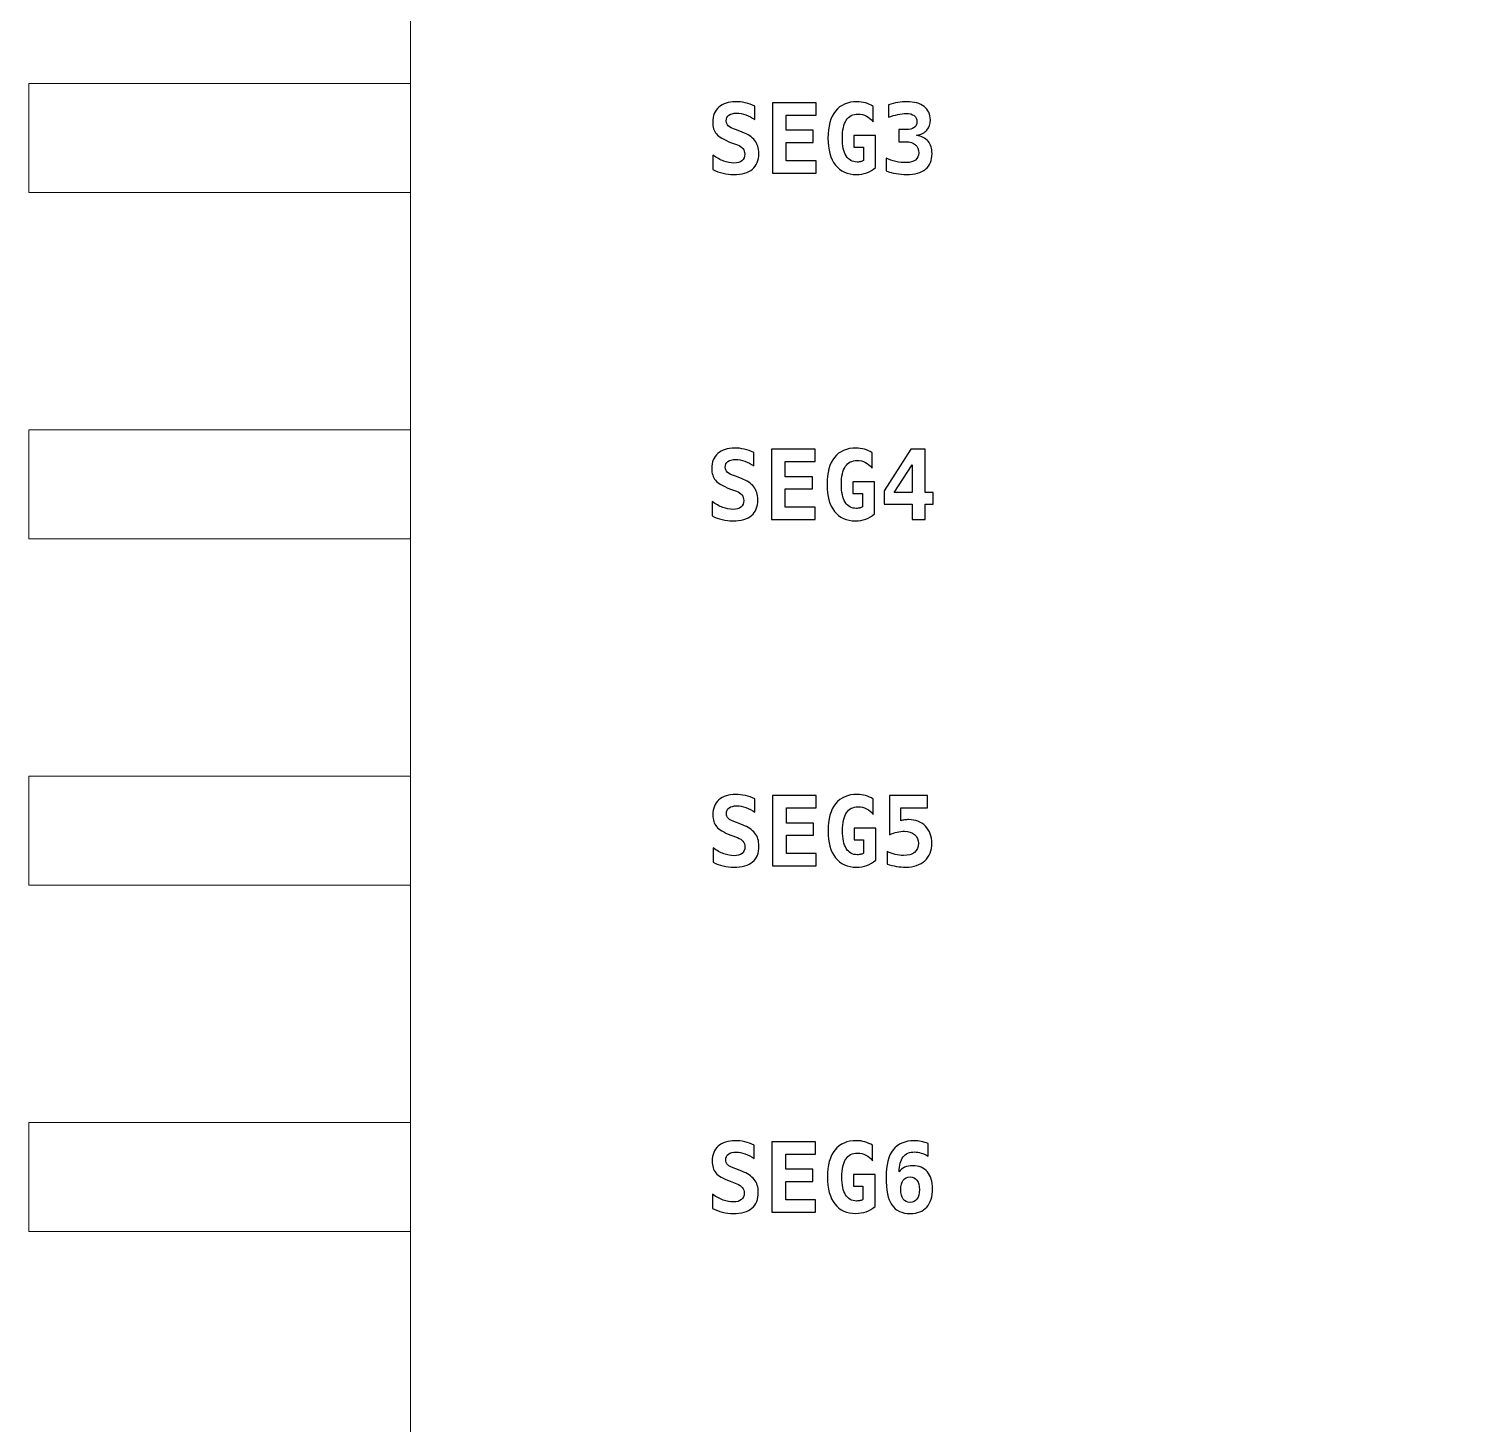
# Model space of a CAD drawing. Header units: centimetres. Extents: x -11.36 to -9.63, y -15.64 to -13.63.
# Drawn here: x -11.023 to -10.496, y -15.131 to -14.619 of the extents above; entities that cross this region are included whole.
import ezdxf

# ---------------------------------------------------------------- set-up
doc = ezdxf.new("R2010")
doc.units = ezdxf.units.CM
doc.header["$MEASUREMENT"] = 0
doc.layers.add('Layer 1', color=7, linetype='Continuous')

msp = doc.modelspace()

# ---------------------------------------------------------------- linework, layer by layer
at = {"layer": 'Layer 1', "color": 7, "lineweight": 9}
for points in [[(-10.8825, -15.485), (-10.1175, -15.485), (-10.1175, -14.215), (-10.8825, -14.215), (-10.8825, -15.485)], [(-11.0225, -14.6795), (-10.8825, -14.6795), (-10.8825, -14.6395), (-11.0225, -14.6395), (-11.0225, -14.6795)], [(-11.0225, -14.8065), (-10.8825, -14.8065), (-10.8825, -14.7665), (-11.0225, -14.7665), (-11.0225, -14.8065)], [(-11.0225, -14.9335), (-10.8825, -14.9335), (-10.8825, -14.8935), (-11.0225, -14.8935), (-11.0225, -14.9335)], [(-11.0225, -15.0605), (-10.8825, -15.0605), (-10.8825, -15.0205), (-11.0225, -15.0205), (-11.0225, -15.0605)]]:
    msp.add_lwpolyline(points, close=True, dxfattribs=at)
at = {"layer": 'Layer 1', "color": 250}
for points, knots in [([(-10.76506, -14.66106), (-10.76761, -14.66008), (-10.76935, -14.65905), (-10.77026, -14.65798), (-10.77026, -14.65798), (-10.77116, -14.6569), (-10.77162, -14.65546), (-10.77162, -14.65365), (-10.77162, -14.65365), (-10.77162, -14.65132), (-10.77087, -14.64948), (-10.76938, -14.64816), (-10.76938, -14.64816), (-10.76788, -14.64682), (-10.76584, -14.64616), (-10.76323, -14.64616), (-10.76323, -14.64616), (-10.76204, -14.64616), (-10.76086, -14.64629), (-10.75968, -14.64656), (-10.75968, -14.64656), (-10.75849, -14.64683), (-10.75732, -14.64723), (-10.75616, -14.64776), (-10.75616, -14.64776), (-10.75616, -14.64776), (-10.75616, -14.65272), (-10.75616, -14.65272), (-10.75616, -14.65272), (-10.75726, -14.65195), (-10.75836, -14.65137), (-10.75949, -14.65096), (-10.75949, -14.65096), (-10.76062, -14.65056), (-10.76173, -14.65036), (-10.76283, -14.65036), (-10.76283, -14.65036), (-10.76406, -14.65036), (-10.765, -14.65061), (-10.76566, -14.6511), (-10.76566, -14.6511), (-10.76631, -14.6516), (-10.76664, -14.6523), (-10.76664, -14.65322), (-10.76664, -14.65322), (-10.76664, -14.65393), (-10.7664, -14.65452), (-10.76592, -14.65498), (-10.76592, -14.65498), (-10.76544, -14.65545), (-10.76445, -14.65596), (-10.76293, -14.65652), (-10.76293, -14.65652), (-10.76293, -14.65652), (-10.76075, -14.65735), (-10.76075, -14.65735), (-10.76075, -14.65735), (-10.75868, -14.65811), (-10.75716, -14.65912), (-10.75618, -14.66037), (-10.75618, -14.66037), (-10.75521, -14.66162), (-10.75472, -14.6632), (-10.75472, -14.6651), (-10.75472, -14.6651), (-10.75472, -14.6677), (-10.75548, -14.66964), (-10.75702, -14.67092), (-10.75702, -14.67092), (-10.75855, -14.6722), (-10.76087, -14.67284), (-10.76397, -14.67284), (-10.76397, -14.67284), (-10.76524, -14.67284), (-10.76652, -14.67269), (-10.7678, -14.67238), (-10.7678, -14.67238), (-10.76908, -14.67208), (-10.77032, -14.67163), (-10.77151, -14.67103), (-10.77151, -14.67103), (-10.77151, -14.67103), (-10.77151, -14.66577), (-10.77151, -14.66577), (-10.77151, -14.66577), (-10.77016, -14.66674), (-10.76884, -14.66746), (-10.76758, -14.66793), (-10.76758, -14.66793), (-10.76631, -14.6684), (-10.76506, -14.66864), (-10.76381, -14.66864), (-10.76381, -14.66864), (-10.76256, -14.66864), (-10.76159, -14.66835), (-10.7609, -14.66778), (-10.7609, -14.66778), (-10.76022, -14.66721), (-10.75987, -14.66642), (-10.75987, -14.6654), (-10.75987, -14.6654), (-10.75987, -14.66463), (-10.7601, -14.66395), (-10.76056, -14.66337), (-10.76056, -14.66337), (-10.76102, -14.66279), (-10.76168, -14.66233), (-10.76256, -14.662), (-10.76256, -14.662), (-10.76256, -14.662), (-10.76506, -14.66106), (-10.76506, -14.66106)], [0, 0, 0, 0, 0.035714, 0.035714, 0.035714, 0.035714, 0.071429, 0.071429, 0.071429, 0.071429, 0.107143, 0.107143, 0.107143, 0.107143, 0.142857, 0.142857, 0.142857, 0.142857, 0.178571, 0.178571, 0.178571, 0.178571, 0.214286, 0.214286, 0.214286, 0.214286, 0.25, 0.25, 0.25, 0.25, 0.285714, 0.285714, 0.285714, 0.285714, 0.321429, 0.321429, 0.321429, 0.321429, 0.357143, 0.357143, 0.357143, 0.357143, 0.392857, 0.392857, 0.392857, 0.392857, 0.428571, 0.428571, 0.428571, 0.428571, 0.464286, 0.464286, 0.464286, 0.464286, 0.5, 0.5, 0.5, 0.5, 0.535714, 0.535714, 0.535714, 0.535714, 0.571429, 0.571429, 0.571429, 0.571429, 0.607143, 0.607143, 0.607143, 0.607143, 0.642857, 0.642857, 0.642857, 0.642857, 0.678571, 0.678571, 0.678571, 0.678571, 0.714286, 0.714286, 0.714286, 0.714286, 0.75, 0.75, 0.75, 0.75, 0.785714, 0.785714, 0.785714, 0.785714, 0.821429, 0.821429, 0.821429, 0.821429, 0.857143, 0.857143, 0.857143, 0.857143, 0.892857, 0.892857, 0.892857, 0.892857, 0.928571, 0.928571, 0.928571, 0.928571, 0.964286, 0.964286, 0.964286, 0.964286, 1, 1, 1, 1]), ([(-10.73368, -14.67234), (-10.73368, -14.67234), (-10.74971, -14.67234), (-10.74971, -14.67234), (-10.74971, -14.67234), (-10.74971, -14.67234), (-10.74971, -14.64662), (-10.74971, -14.64662), (-10.74971, -14.64662), (-10.74971, -14.64662), (-10.73368, -14.64662), (-10.73368, -14.64662), (-10.73368, -14.64662), (-10.73368, -14.64662), (-10.73368, -14.6511), (-10.73368, -14.6511), (-10.73368, -14.6511), (-10.73368, -14.6511), (-10.74463, -14.6511), (-10.74463, -14.6511), (-10.74463, -14.6511), (-10.74463, -14.6511), (-10.74463, -14.65665), (-10.74463, -14.65665), (-10.74463, -14.65665), (-10.74463, -14.65665), (-10.73472, -14.65665), (-10.73472, -14.65665), (-10.73472, -14.65665), (-10.73472, -14.65665), (-10.73472, -14.66113), (-10.73472, -14.66113), (-10.73472, -14.66113), (-10.73472, -14.66113), (-10.74463, -14.66113), (-10.74463, -14.66113), (-10.74463, -14.66113), (-10.74463, -14.66113), (-10.74463, -14.66786), (-10.74463, -14.66786), (-10.74463, -14.66786), (-10.74463, -14.66786), (-10.73368, -14.66786), (-10.73368, -14.66786), (-10.73368, -14.66786), (-10.73368, -14.66786), (-10.73368, -14.67234), (-10.73368, -14.67234)], [0, 0, 0, 0, 0.083333, 0.083333, 0.083333, 0.083333, 0.166667, 0.166667, 0.166667, 0.166667, 0.25, 0.25, 0.25, 0.25, 0.333333, 0.333333, 0.333333, 0.333333, 0.416667, 0.416667, 0.416667, 0.416667, 0.5, 0.5, 0.5, 0.5, 0.583333, 0.583333, 0.583333, 0.583333, 0.666667, 0.666667, 0.666667, 0.666667, 0.75, 0.75, 0.75, 0.75, 0.833333, 0.833333, 0.833333, 0.833333, 0.916667, 0.916667, 0.916667, 0.916667, 1, 1, 1, 1]), ([(-10.71634, -14.66769), (-10.71634, -14.66769), (-10.71634, -14.66278), (-10.71634, -14.66278), (-10.71634, -14.66278), (-10.71634, -14.66278), (-10.71982, -14.66278), (-10.71982, -14.66278), (-10.71982, -14.66278), (-10.71982, -14.66278), (-10.71982, -14.65851), (-10.71982, -14.65851), (-10.71982, -14.65851), (-10.71982, -14.65851), (-10.71189, -14.65851), (-10.71189, -14.65851), (-10.71189, -14.65851), (-10.71189, -14.65851), (-10.71189, -14.67029), (-10.71189, -14.67029), (-10.71189, -14.67029), (-10.71287, -14.67113), (-10.71394, -14.67176), (-10.71512, -14.67219), (-10.71512, -14.67219), (-10.7163, -14.67262), (-10.71756, -14.67284), (-10.7189, -14.67284), (-10.7189, -14.67284), (-10.72223, -14.67284), (-10.7248, -14.67168), (-10.72662, -14.66937), (-10.72662, -14.66937), (-10.72844, -14.66705), (-10.72934, -14.66377), (-10.72934, -14.6595), (-10.72934, -14.6595), (-10.72934, -14.65518), (-10.72843, -14.65187), (-10.7266, -14.64958), (-10.7266, -14.64958), (-10.72476, -14.6473), (-10.72212, -14.64616), (-10.71866, -14.64616), (-10.71866, -14.64616), (-10.71762, -14.64616), (-10.71661, -14.6463), (-10.71561, -14.6466), (-10.71561, -14.6466), (-10.71461, -14.64689), (-10.71367, -14.64731), (-10.7128, -14.64786), (-10.7128, -14.64786), (-10.7128, -14.64786), (-10.7128, -14.65349), (-10.7128, -14.65349), (-10.7128, -14.65349), (-10.71351, -14.65258), (-10.71433, -14.65188), (-10.71526, -14.65142), (-10.71526, -14.65142), (-10.71618, -14.65095), (-10.7172, -14.65072), (-10.7183, -14.65072), (-10.7183, -14.65072), (-10.72023, -14.65072), (-10.72168, -14.65145), (-10.72263, -14.6529), (-10.72263, -14.6529), (-10.72358, -14.65435), (-10.72406, -14.65655), (-10.72406, -14.6595), (-10.72406, -14.6595), (-10.72406, -14.66237), (-10.7236, -14.66454), (-10.72268, -14.66604), (-10.72268, -14.66604), (-10.72176, -14.66753), (-10.72042, -14.66828), (-10.71867, -14.66828), (-10.71867, -14.66828), (-10.71814, -14.66828), (-10.71768, -14.66823), (-10.71728, -14.66813), (-10.71728, -14.66813), (-10.7169, -14.66804), (-10.71658, -14.66789), (-10.71634, -14.66769)], [0, 0, 0, 0, 0.045455, 0.045455, 0.045455, 0.045455, 0.090909, 0.090909, 0.090909, 0.090909, 0.136364, 0.136364, 0.136364, 0.136364, 0.181818, 0.181818, 0.181818, 0.181818, 0.227273, 0.227273, 0.227273, 0.227273, 0.272727, 0.272727, 0.272727, 0.272727, 0.318182, 0.318182, 0.318182, 0.318182, 0.363636, 0.363636, 0.363636, 0.363636, 0.409091, 0.409091, 0.409091, 0.409091, 0.454545, 0.454545, 0.454545, 0.454545, 0.5, 0.5, 0.5, 0.5, 0.545455, 0.545455, 0.545455, 0.545455, 0.590909, 0.590909, 0.590909, 0.590909, 0.636364, 0.636364, 0.636364, 0.636364, 0.681818, 0.681818, 0.681818, 0.681818, 0.727273, 0.727273, 0.727273, 0.727273, 0.772727, 0.772727, 0.772727, 0.772727, 0.818182, 0.818182, 0.818182, 0.818182, 0.863636, 0.863636, 0.863636, 0.863636, 0.909091, 0.909091, 0.909091, 0.909091, 0.954545, 0.954545, 0.954545, 0.954545, 1, 1, 1, 1]), ([(-10.70066, -14.66083), (-10.70066, -14.66083), (-10.70339, -14.66083), (-10.70339, -14.66083), (-10.70339, -14.66083), (-10.70339, -14.66083), (-10.70339, -14.65635), (-10.70339, -14.65635), (-10.70339, -14.65635), (-10.70339, -14.65635), (-10.70066, -14.65635), (-10.70066, -14.65635), (-10.70066, -14.65635), (-10.69941, -14.65635), (-10.69842, -14.65611), (-10.69773, -14.65561), (-10.69773, -14.65561), (-10.69704, -14.65511), (-10.69669, -14.6544), (-10.69669, -14.65349), (-10.69669, -14.65349), (-10.69669, -14.65254), (-10.69704, -14.6518), (-10.69773, -14.65126), (-10.69773, -14.65126), (-10.69842, -14.65073), (-10.69941, -14.65046), (-10.70066, -14.65046), (-10.70066, -14.65046), (-10.70163, -14.65046), (-10.70266, -14.65058), (-10.70376, -14.65083), (-10.70376, -14.65083), (-10.70487, -14.65107), (-10.70601, -14.65142), (-10.70719, -14.65188), (-10.70719, -14.65188), (-10.70719, -14.65188), (-10.70719, -14.64726), (-10.70719, -14.64726), (-10.70719, -14.64726), (-10.70601, -14.6469), (-10.70485, -14.64663), (-10.7037, -14.64644), (-10.7037, -14.64644), (-10.70255, -14.64625), (-10.70145, -14.64616), (-10.70039, -14.64616), (-10.70039, -14.64616), (-10.69768, -14.64616), (-10.69557, -14.64675), (-10.69406, -14.64793), (-10.69406, -14.64793), (-10.69254, -14.64911), (-10.69178, -14.65074), (-10.69178, -14.65282), (-10.69178, -14.65282), (-10.69178, -14.65435), (-10.69222, -14.6556), (-10.69309, -14.65657), (-10.69309, -14.65657), (-10.69396, -14.65754), (-10.69521, -14.65818), (-10.69683, -14.65847), (-10.69683, -14.65847), (-10.69499, -14.65879), (-10.69359, -14.65953), (-10.69262, -14.66067), (-10.69262, -14.66067), (-10.69166, -14.66181), (-10.69117, -14.66331), (-10.69117, -14.66517), (-10.69117, -14.66517), (-10.69117, -14.66767), (-10.69197, -14.66956), (-10.69357, -14.67088), (-10.69357, -14.67088), (-10.69517, -14.67219), (-10.69748, -14.67284), (-10.70053, -14.67284), (-10.70053, -14.67284), (-10.70182, -14.67284), (-10.7031, -14.67273), (-10.70436, -14.67251), (-10.70436, -14.67251), (-10.70562, -14.67229), (-10.70682, -14.67198), (-10.70797, -14.67156), (-10.70797, -14.67156), (-10.70797, -14.67156), (-10.70797, -14.66684), (-10.70797, -14.66684), (-10.70797, -14.66684), (-10.70689, -14.66738), (-10.70572, -14.66779), (-10.70447, -14.66808), (-10.70447, -14.66808), (-10.70322, -14.66836), (-10.70191, -14.6685), (-10.70053, -14.6685), (-10.70053, -14.6685), (-10.69915, -14.6685), (-10.69806, -14.66818), (-10.69725, -14.66754), (-10.69725, -14.66754), (-10.69645, -14.66691), (-10.69605, -14.66605), (-10.69605, -14.66497), (-10.69605, -14.66497), (-10.69605, -14.66365), (-10.69645, -14.66263), (-10.69725, -14.66191), (-10.69725, -14.66191), (-10.69806, -14.66119), (-10.69919, -14.66083), (-10.70066, -14.66083)], [0, 0, 0, 0, 0.034483, 0.034483, 0.034483, 0.034483, 0.068966, 0.068966, 0.068966, 0.068966, 0.103448, 0.103448, 0.103448, 0.103448, 0.137931, 0.137931, 0.137931, 0.137931, 0.172414, 0.172414, 0.172414, 0.172414, 0.206897, 0.206897, 0.206897, 0.206897, 0.241379, 0.241379, 0.241379, 0.241379, 0.275862, 0.275862, 0.275862, 0.275862, 0.310345, 0.310345, 0.310345, 0.310345, 0.344828, 0.344828, 0.344828, 0.344828, 0.37931, 0.37931, 0.37931, 0.37931, 0.413793, 0.413793, 0.413793, 0.413793, 0.448276, 0.448276, 0.448276, 0.448276, 0.482759, 0.482759, 0.482759, 0.482759, 0.517241, 0.517241, 0.517241, 0.517241, 0.551724, 0.551724, 0.551724, 0.551724, 0.586207, 0.586207, 0.586207, 0.586207, 0.62069, 0.62069, 0.62069, 0.62069, 0.655172, 0.655172, 0.655172, 0.655172, 0.689655, 0.689655, 0.689655, 0.689655, 0.724138, 0.724138, 0.724138, 0.724138, 0.758621, 0.758621, 0.758621, 0.758621, 0.793103, 0.793103, 0.793103, 0.793103, 0.827586, 0.827586, 0.827586, 0.827586, 0.862069, 0.862069, 0.862069, 0.862069, 0.896552, 0.896552, 0.896552, 0.896552, 0.931034, 0.931034, 0.931034, 0.931034, 0.965517, 0.965517, 0.965517, 0.965517, 1, 1, 1, 1]), ([(-10.76541, -14.78806), (-10.76796, -14.78708), (-10.7697, -14.78605), (-10.77061, -14.78498), (-10.77061, -14.78498), (-10.77151, -14.7839), (-10.77197, -14.78246), (-10.77197, -14.78065), (-10.77197, -14.78065), (-10.77197, -14.77832), (-10.77122, -14.77648), (-10.76973, -14.77516), (-10.76973, -14.77516), (-10.76823, -14.77382), (-10.76619, -14.77316), (-10.76358, -14.77316), (-10.76358, -14.77316), (-10.76239, -14.77316), (-10.76121, -14.77329), (-10.76003, -14.77356), (-10.76003, -14.77356), (-10.75884, -14.77383), (-10.75767, -14.77423), (-10.75651, -14.77476), (-10.75651, -14.77476), (-10.75651, -14.77476), (-10.75651, -14.77972), (-10.75651, -14.77972), (-10.75651, -14.77972), (-10.75761, -14.77895), (-10.75871, -14.77837), (-10.75984, -14.77796), (-10.75984, -14.77796), (-10.76097, -14.77756), (-10.76208, -14.77736), (-10.76318, -14.77736), (-10.76318, -14.77736), (-10.76441, -14.77736), (-10.76535, -14.77761), (-10.76601, -14.7781), (-10.76601, -14.7781), (-10.76666, -14.7786), (-10.76699, -14.7793), (-10.76699, -14.78022), (-10.76699, -14.78022), (-10.76699, -14.78093), (-10.76675, -14.78152), (-10.76627, -14.78198), (-10.76627, -14.78198), (-10.76579, -14.78245), (-10.7648, -14.78296), (-10.76328, -14.78352), (-10.76328, -14.78352), (-10.76328, -14.78352), (-10.7611, -14.78435), (-10.7611, -14.78435), (-10.7611, -14.78435), (-10.75903, -14.78511), (-10.75751, -14.78612), (-10.75653, -14.78737), (-10.75653, -14.78737), (-10.75556, -14.78862), (-10.75507, -14.7902), (-10.75507, -14.7921), (-10.75507, -14.7921), (-10.75507, -14.7947), (-10.75583, -14.79664), (-10.75737, -14.79792), (-10.75737, -14.79792), (-10.7589, -14.7992), (-10.76122, -14.79984), (-10.76432, -14.79984), (-10.76432, -14.79984), (-10.76559, -14.79984), (-10.76687, -14.79969), (-10.76815, -14.79938), (-10.76815, -14.79938), (-10.76943, -14.79908), (-10.77067, -14.79863), (-10.77186, -14.79803), (-10.77186, -14.79803), (-10.77186, -14.79803), (-10.77186, -14.79277), (-10.77186, -14.79277), (-10.77186, -14.79277), (-10.77051, -14.79374), (-10.76919, -14.79446), (-10.76793, -14.79493), (-10.76793, -14.79493), (-10.76666, -14.7954), (-10.76541, -14.79564), (-10.76416, -14.79564), (-10.76416, -14.79564), (-10.76291, -14.79564), (-10.76194, -14.79535), (-10.76125, -14.79478), (-10.76125, -14.79478), (-10.76057, -14.79421), (-10.76022, -14.79342), (-10.76022, -14.7924), (-10.76022, -14.7924), (-10.76022, -14.79163), (-10.76045, -14.79095), (-10.76091, -14.79037), (-10.76091, -14.79037), (-10.76137, -14.78979), (-10.76203, -14.78933), (-10.76291, -14.789), (-10.76291, -14.789), (-10.76291, -14.789), (-10.76541, -14.78806), (-10.76541, -14.78806)], [0, 0, 0, 0, 0.035714, 0.035714, 0.035714, 0.035714, 0.071429, 0.071429, 0.071429, 0.071429, 0.107143, 0.107143, 0.107143, 0.107143, 0.142857, 0.142857, 0.142857, 0.142857, 0.178571, 0.178571, 0.178571, 0.178571, 0.214286, 0.214286, 0.214286, 0.214286, 0.25, 0.25, 0.25, 0.25, 0.285714, 0.285714, 0.285714, 0.285714, 0.321429, 0.321429, 0.321429, 0.321429, 0.357143, 0.357143, 0.357143, 0.357143, 0.392857, 0.392857, 0.392857, 0.392857, 0.428571, 0.428571, 0.428571, 0.428571, 0.464286, 0.464286, 0.464286, 0.464286, 0.5, 0.5, 0.5, 0.5, 0.535714, 0.535714, 0.535714, 0.535714, 0.571429, 0.571429, 0.571429, 0.571429, 0.607143, 0.607143, 0.607143, 0.607143, 0.642857, 0.642857, 0.642857, 0.642857, 0.678571, 0.678571, 0.678571, 0.678571, 0.714286, 0.714286, 0.714286, 0.714286, 0.75, 0.75, 0.75, 0.75, 0.785714, 0.785714, 0.785714, 0.785714, 0.821429, 0.821429, 0.821429, 0.821429, 0.857143, 0.857143, 0.857143, 0.857143, 0.892857, 0.892857, 0.892857, 0.892857, 0.928571, 0.928571, 0.928571, 0.928571, 0.964286, 0.964286, 0.964286, 0.964286, 1, 1, 1, 1]), ([(-10.73403, -14.79934), (-10.73403, -14.79934), (-10.75006, -14.79934), (-10.75006, -14.79934), (-10.75006, -14.79934), (-10.75006, -14.79934), (-10.75006, -14.77362), (-10.75006, -14.77362), (-10.75006, -14.77362), (-10.75006, -14.77362), (-10.73403, -14.77362), (-10.73403, -14.77362), (-10.73403, -14.77362), (-10.73403, -14.77362), (-10.73403, -14.7781), (-10.73403, -14.7781), (-10.73403, -14.7781), (-10.73403, -14.7781), (-10.74498, -14.7781), (-10.74498, -14.7781), (-10.74498, -14.7781), (-10.74498, -14.7781), (-10.74498, -14.78365), (-10.74498, -14.78365), (-10.74498, -14.78365), (-10.74498, -14.78365), (-10.73507, -14.78365), (-10.73507, -14.78365), (-10.73507, -14.78365), (-10.73507, -14.78365), (-10.73507, -14.78813), (-10.73507, -14.78813), (-10.73507, -14.78813), (-10.73507, -14.78813), (-10.74498, -14.78813), (-10.74498, -14.78813), (-10.74498, -14.78813), (-10.74498, -14.78813), (-10.74498, -14.79486), (-10.74498, -14.79486), (-10.74498, -14.79486), (-10.74498, -14.79486), (-10.73403, -14.79486), (-10.73403, -14.79486), (-10.73403, -14.79486), (-10.73403, -14.79486), (-10.73403, -14.79934), (-10.73403, -14.79934)], [0, 0, 0, 0, 0.083333, 0.083333, 0.083333, 0.083333, 0.166667, 0.166667, 0.166667, 0.166667, 0.25, 0.25, 0.25, 0.25, 0.333333, 0.333333, 0.333333, 0.333333, 0.416667, 0.416667, 0.416667, 0.416667, 0.5, 0.5, 0.5, 0.5, 0.583333, 0.583333, 0.583333, 0.583333, 0.666667, 0.666667, 0.666667, 0.666667, 0.75, 0.75, 0.75, 0.75, 0.833333, 0.833333, 0.833333, 0.833333, 0.916667, 0.916667, 0.916667, 0.916667, 1, 1, 1, 1]), ([(-10.71669, -14.79469), (-10.71669, -14.79469), (-10.71669, -14.78978), (-10.71669, -14.78978), (-10.71669, -14.78978), (-10.71669, -14.78978), (-10.72017, -14.78978), (-10.72017, -14.78978), (-10.72017, -14.78978), (-10.72017, -14.78978), (-10.72017, -14.78551), (-10.72017, -14.78551), (-10.72017, -14.78551), (-10.72017, -14.78551), (-10.71224, -14.78551), (-10.71224, -14.78551), (-10.71224, -14.78551), (-10.71224, -14.78551), (-10.71224, -14.79729), (-10.71224, -14.79729), (-10.71224, -14.79729), (-10.71322, -14.79813), (-10.71429, -14.79876), (-10.71547, -14.79919), (-10.71547, -14.79919), (-10.71665, -14.79962), (-10.71791, -14.79984), (-10.71925, -14.79984), (-10.71925, -14.79984), (-10.72258, -14.79984), (-10.72515, -14.79868), (-10.72697, -14.79637), (-10.72697, -14.79637), (-10.72879, -14.79405), (-10.72969, -14.79077), (-10.72969, -14.7865), (-10.72969, -14.7865), (-10.72969, -14.78218), (-10.72878, -14.77887), (-10.72695, -14.77658), (-10.72695, -14.77658), (-10.72511, -14.7743), (-10.72247, -14.77316), (-10.71901, -14.77316), (-10.71901, -14.77316), (-10.71797, -14.77316), (-10.71696, -14.7733), (-10.71596, -14.7736), (-10.71596, -14.7736), (-10.71496, -14.77389), (-10.71402, -14.77431), (-10.71315, -14.77486), (-10.71315, -14.77486), (-10.71315, -14.77486), (-10.71315, -14.78049), (-10.71315, -14.78049), (-10.71315, -14.78049), (-10.71386, -14.77958), (-10.71468, -14.77888), (-10.71561, -14.77842), (-10.71561, -14.77842), (-10.71653, -14.77795), (-10.71755, -14.77772), (-10.71865, -14.77772), (-10.71865, -14.77772), (-10.72058, -14.77772), (-10.72203, -14.77845), (-10.72298, -14.7799), (-10.72298, -14.7799), (-10.72393, -14.78135), (-10.72441, -14.78355), (-10.72441, -14.7865), (-10.72441, -14.7865), (-10.72441, -14.78937), (-10.72395, -14.79154), (-10.72303, -14.79304), (-10.72303, -14.79304), (-10.72211, -14.79453), (-10.72077, -14.79528), (-10.71902, -14.79528), (-10.71902, -14.79528), (-10.71849, -14.79528), (-10.71803, -14.79523), (-10.71763, -14.79513), (-10.71763, -14.79513), (-10.71725, -14.79504), (-10.71693, -14.79489), (-10.71669, -14.79469)], [0, 0, 0, 0, 0.045455, 0.045455, 0.045455, 0.045455, 0.090909, 0.090909, 0.090909, 0.090909, 0.136364, 0.136364, 0.136364, 0.136364, 0.181818, 0.181818, 0.181818, 0.181818, 0.227273, 0.227273, 0.227273, 0.227273, 0.272727, 0.272727, 0.272727, 0.272727, 0.318182, 0.318182, 0.318182, 0.318182, 0.363636, 0.363636, 0.363636, 0.363636, 0.409091, 0.409091, 0.409091, 0.409091, 0.454545, 0.454545, 0.454545, 0.454545, 0.5, 0.5, 0.5, 0.5, 0.545455, 0.545455, 0.545455, 0.545455, 0.590909, 0.590909, 0.590909, 0.590909, 0.636364, 0.636364, 0.636364, 0.636364, 0.681818, 0.681818, 0.681818, 0.681818, 0.727273, 0.727273, 0.727273, 0.727273, 0.772727, 0.772727, 0.772727, 0.772727, 0.818182, 0.818182, 0.818182, 0.818182, 0.863636, 0.863636, 0.863636, 0.863636, 0.909091, 0.909091, 0.909091, 0.909091, 0.954545, 0.954545, 0.954545, 0.954545, 1, 1, 1, 1]), ([(-10.69896, -14.77362), (-10.69896, -14.77362), (-10.69364, -14.77362), (-10.69364, -14.77362), (-10.69364, -14.77362), (-10.69364, -14.77362), (-10.69364, -14.78943), (-10.69364, -14.78943), (-10.69364, -14.78943), (-10.69364, -14.78943), (-10.69081, -14.78943), (-10.69081, -14.78943), (-10.69081, -14.78943), (-10.69081, -14.78943), (-10.69081, -14.79379), (-10.69081, -14.79379), (-10.69081, -14.79379), (-10.69081, -14.79379), (-10.69364, -14.79379), (-10.69364, -14.79379), (-10.69364, -14.79379), (-10.69364, -14.79379), (-10.69364, -14.79934), (-10.69364, -14.79934), (-10.69364, -14.79934), (-10.69364, -14.79934), (-10.69851, -14.79934), (-10.69851, -14.79934), (-10.69851, -14.79934), (-10.69851, -14.79934), (-10.69851, -14.79379), (-10.69851, -14.79379), (-10.69851, -14.79379), (-10.69851, -14.79379), (-10.70871, -14.79379), (-10.70871, -14.79379), (-10.70871, -14.79379), (-10.70871, -14.79379), (-10.70871, -14.78886), (-10.70871, -14.78886), (-10.70871, -14.78886), (-10.70871, -14.78886), (-10.69896, -14.77362), (-10.69896, -14.77362)], [0, 0, 0, 0, 0.090909, 0.090909, 0.090909, 0.090909, 0.181818, 0.181818, 0.181818, 0.181818, 0.272727, 0.272727, 0.272727, 0.272727, 0.363636, 0.363636, 0.363636, 0.363636, 0.454545, 0.454545, 0.454545, 0.454545, 0.545455, 0.545455, 0.545455, 0.545455, 0.636364, 0.636364, 0.636364, 0.636364, 0.727273, 0.727273, 0.727273, 0.727273, 0.818182, 0.818182, 0.818182, 0.818182, 0.909091, 0.909091, 0.909091, 0.909091, 1, 1, 1, 1]), ([(-10.69851, -14.77927), (-10.69851, -14.77927), (-10.70501, -14.78943), (-10.70501, -14.78943), (-10.70501, -14.78943), (-10.70501, -14.78943), (-10.69851, -14.78943), (-10.69851, -14.78943), (-10.69851, -14.78943), (-10.69851, -14.78943), (-10.69851, -14.77927), (-10.69851, -14.77927)], [0, 0, 0, 0, 0.333333, 0.333333, 0.333333, 0.333333, 0.666667, 0.666667, 0.666667, 0.666667, 1, 1, 1, 1]), ([(-10.76501, -14.91506), (-10.76756, -14.91408), (-10.7693, -14.91305), (-10.77021, -14.91198), (-10.77021, -14.91198), (-10.77111, -14.9109), (-10.77157, -14.90946), (-10.77157, -14.90765), (-10.77157, -14.90765), (-10.77157, -14.90532), (-10.77082, -14.90348), (-10.76933, -14.90216), (-10.76933, -14.90216), (-10.76783, -14.90082), (-10.76579, -14.90016), (-10.76318, -14.90016), (-10.76318, -14.90016), (-10.76199, -14.90016), (-10.76081, -14.90029), (-10.75963, -14.90056), (-10.75963, -14.90056), (-10.75844, -14.90083), (-10.75727, -14.90123), (-10.75611, -14.90176), (-10.75611, -14.90176), (-10.75611, -14.90176), (-10.75611, -14.90672), (-10.75611, -14.90672), (-10.75611, -14.90672), (-10.75721, -14.90595), (-10.75831, -14.90537), (-10.75944, -14.90496), (-10.75944, -14.90496), (-10.76057, -14.90456), (-10.76168, -14.90436), (-10.76278, -14.90436), (-10.76278, -14.90436), (-10.76401, -14.90436), (-10.76495, -14.90461), (-10.76561, -14.9051), (-10.76561, -14.9051), (-10.76626, -14.9056), (-10.76659, -14.9063), (-10.76659, -14.90722), (-10.76659, -14.90722), (-10.76659, -14.90793), (-10.76635, -14.90852), (-10.76587, -14.90898), (-10.76587, -14.90898), (-10.76539, -14.90945), (-10.7644, -14.90996), (-10.76288, -14.91052), (-10.76288, -14.91052), (-10.76288, -14.91052), (-10.7607, -14.91135), (-10.7607, -14.91135), (-10.7607, -14.91135), (-10.75863, -14.91211), (-10.75711, -14.91312), (-10.75613, -14.91437), (-10.75613, -14.91437), (-10.75516, -14.91562), (-10.75467, -14.9172), (-10.75467, -14.9191), (-10.75467, -14.9191), (-10.75467, -14.9217), (-10.75543, -14.92364), (-10.75697, -14.92492), (-10.75697, -14.92492), (-10.7585, -14.9262), (-10.76082, -14.92684), (-10.76392, -14.92684), (-10.76392, -14.92684), (-10.76519, -14.92684), (-10.76647, -14.92669), (-10.76775, -14.92638), (-10.76775, -14.92638), (-10.76903, -14.92608), (-10.77027, -14.92563), (-10.77146, -14.92503), (-10.77146, -14.92503), (-10.77146, -14.92503), (-10.77146, -14.91977), (-10.77146, -14.91977), (-10.77146, -14.91977), (-10.77011, -14.92074), (-10.76879, -14.92146), (-10.76753, -14.92193), (-10.76753, -14.92193), (-10.76626, -14.9224), (-10.76501, -14.92264), (-10.76376, -14.92264), (-10.76376, -14.92264), (-10.76251, -14.92264), (-10.76154, -14.92235), (-10.76085, -14.92178), (-10.76085, -14.92178), (-10.76017, -14.92121), (-10.75982, -14.92042), (-10.75982, -14.9194), (-10.75982, -14.9194), (-10.75982, -14.91863), (-10.76005, -14.91795), (-10.76051, -14.91737), (-10.76051, -14.91737), (-10.76097, -14.91679), (-10.76163, -14.91633), (-10.76251, -14.916), (-10.76251, -14.916), (-10.76251, -14.916), (-10.76501, -14.91506), (-10.76501, -14.91506)], [0, 0, 0, 0, 0.035714, 0.035714, 0.035714, 0.035714, 0.071429, 0.071429, 0.071429, 0.071429, 0.107143, 0.107143, 0.107143, 0.107143, 0.142857, 0.142857, 0.142857, 0.142857, 0.178571, 0.178571, 0.178571, 0.178571, 0.214286, 0.214286, 0.214286, 0.214286, 0.25, 0.25, 0.25, 0.25, 0.285714, 0.285714, 0.285714, 0.285714, 0.321429, 0.321429, 0.321429, 0.321429, 0.357143, 0.357143, 0.357143, 0.357143, 0.392857, 0.392857, 0.392857, 0.392857, 0.428571, 0.428571, 0.428571, 0.428571, 0.464286, 0.464286, 0.464286, 0.464286, 0.5, 0.5, 0.5, 0.5, 0.535714, 0.535714, 0.535714, 0.535714, 0.571429, 0.571429, 0.571429, 0.571429, 0.607143, 0.607143, 0.607143, 0.607143, 0.642857, 0.642857, 0.642857, 0.642857, 0.678571, 0.678571, 0.678571, 0.678571, 0.714286, 0.714286, 0.714286, 0.714286, 0.75, 0.75, 0.75, 0.75, 0.785714, 0.785714, 0.785714, 0.785714, 0.821429, 0.821429, 0.821429, 0.821429, 0.857143, 0.857143, 0.857143, 0.857143, 0.892857, 0.892857, 0.892857, 0.892857, 0.928571, 0.928571, 0.928571, 0.928571, 0.964286, 0.964286, 0.964286, 0.964286, 1, 1, 1, 1]), ([(-10.73363, -14.92634), (-10.73363, -14.92634), (-10.74966, -14.92634), (-10.74966, -14.92634), (-10.74966, -14.92634), (-10.74966, -14.92634), (-10.74966, -14.90062), (-10.74966, -14.90062), (-10.74966, -14.90062), (-10.74966, -14.90062), (-10.73363, -14.90062), (-10.73363, -14.90062), (-10.73363, -14.90062), (-10.73363, -14.90062), (-10.73363, -14.9051), (-10.73363, -14.9051), (-10.73363, -14.9051), (-10.73363, -14.9051), (-10.74458, -14.9051), (-10.74458, -14.9051), (-10.74458, -14.9051), (-10.74458, -14.9051), (-10.74458, -14.91065), (-10.74458, -14.91065), (-10.74458, -14.91065), (-10.74458, -14.91065), (-10.73467, -14.91065), (-10.73467, -14.91065), (-10.73467, -14.91065), (-10.73467, -14.91065), (-10.73467, -14.91513), (-10.73467, -14.91513), (-10.73467, -14.91513), (-10.73467, -14.91513), (-10.74458, -14.91513), (-10.74458, -14.91513), (-10.74458, -14.91513), (-10.74458, -14.91513), (-10.74458, -14.92186), (-10.74458, -14.92186), (-10.74458, -14.92186), (-10.74458, -14.92186), (-10.73363, -14.92186), (-10.73363, -14.92186), (-10.73363, -14.92186), (-10.73363, -14.92186), (-10.73363, -14.92634), (-10.73363, -14.92634)], [0, 0, 0, 0, 0.083333, 0.083333, 0.083333, 0.083333, 0.166667, 0.166667, 0.166667, 0.166667, 0.25, 0.25, 0.25, 0.25, 0.333333, 0.333333, 0.333333, 0.333333, 0.416667, 0.416667, 0.416667, 0.416667, 0.5, 0.5, 0.5, 0.5, 0.583333, 0.583333, 0.583333, 0.583333, 0.666667, 0.666667, 0.666667, 0.666667, 0.75, 0.75, 0.75, 0.75, 0.833333, 0.833333, 0.833333, 0.833333, 0.916667, 0.916667, 0.916667, 0.916667, 1, 1, 1, 1]), ([(-10.71629, -14.92169), (-10.71629, -14.92169), (-10.71629, -14.91678), (-10.71629, -14.91678), (-10.71629, -14.91678), (-10.71629, -14.91678), (-10.71977, -14.91678), (-10.71977, -14.91678), (-10.71977, -14.91678), (-10.71977, -14.91678), (-10.71977, -14.91251), (-10.71977, -14.91251), (-10.71977, -14.91251), (-10.71977, -14.91251), (-10.71184, -14.91251), (-10.71184, -14.91251), (-10.71184, -14.91251), (-10.71184, -14.91251), (-10.71184, -14.92429), (-10.71184, -14.92429), (-10.71184, -14.92429), (-10.71282, -14.92513), (-10.71389, -14.92576), (-10.71507, -14.92619), (-10.71507, -14.92619), (-10.71625, -14.92662), (-10.71751, -14.92684), (-10.71885, -14.92684), (-10.71885, -14.92684), (-10.72218, -14.92684), (-10.72475, -14.92568), (-10.72657, -14.92337), (-10.72657, -14.92337), (-10.72839, -14.92105), (-10.72929, -14.91777), (-10.72929, -14.9135), (-10.72929, -14.9135), (-10.72929, -14.90918), (-10.72838, -14.90587), (-10.72655, -14.90358), (-10.72655, -14.90358), (-10.72471, -14.9013), (-10.72207, -14.90016), (-10.71861, -14.90016), (-10.71861, -14.90016), (-10.71757, -14.90016), (-10.71656, -14.9003), (-10.71556, -14.9006), (-10.71556, -14.9006), (-10.71456, -14.90089), (-10.71362, -14.90131), (-10.71275, -14.90186), (-10.71275, -14.90186), (-10.71275, -14.90186), (-10.71275, -14.90749), (-10.71275, -14.90749), (-10.71275, -14.90749), (-10.71346, -14.90658), (-10.71428, -14.90588), (-10.71521, -14.90542), (-10.71521, -14.90542), (-10.71613, -14.90495), (-10.71715, -14.90472), (-10.71825, -14.90472), (-10.71825, -14.90472), (-10.72018, -14.90472), (-10.72163, -14.90545), (-10.72258, -14.9069), (-10.72258, -14.9069), (-10.72353, -14.90835), (-10.72401, -14.91055), (-10.72401, -14.9135), (-10.72401, -14.9135), (-10.72401, -14.91637), (-10.72355, -14.91854), (-10.72263, -14.92004), (-10.72263, -14.92004), (-10.72171, -14.92153), (-10.72037, -14.92228), (-10.71862, -14.92228), (-10.71862, -14.92228), (-10.71809, -14.92228), (-10.71763, -14.92223), (-10.71723, -14.92213), (-10.71723, -14.92213), (-10.71685, -14.92204), (-10.71653, -14.92189), (-10.71629, -14.92169)], [0, 0, 0, 0, 0.045455, 0.045455, 0.045455, 0.045455, 0.090909, 0.090909, 0.090909, 0.090909, 0.136364, 0.136364, 0.136364, 0.136364, 0.181818, 0.181818, 0.181818, 0.181818, 0.227273, 0.227273, 0.227273, 0.227273, 0.272727, 0.272727, 0.272727, 0.272727, 0.318182, 0.318182, 0.318182, 0.318182, 0.363636, 0.363636, 0.363636, 0.363636, 0.409091, 0.409091, 0.409091, 0.409091, 0.454545, 0.454545, 0.454545, 0.454545, 0.5, 0.5, 0.5, 0.5, 0.545455, 0.545455, 0.545455, 0.545455, 0.590909, 0.590909, 0.590909, 0.590909, 0.636364, 0.636364, 0.636364, 0.636364, 0.681818, 0.681818, 0.681818, 0.681818, 0.727273, 0.727273, 0.727273, 0.727273, 0.772727, 0.772727, 0.772727, 0.772727, 0.818182, 0.818182, 0.818182, 0.818182, 0.863636, 0.863636, 0.863636, 0.863636, 0.909091, 0.909091, 0.909091, 0.909091, 0.954545, 0.954545, 0.954545, 0.954545, 1, 1, 1, 1]), ([(-10.70675, -14.90062), (-10.70675, -14.90062), (-10.69278, -14.90062), (-10.69278, -14.90062), (-10.69278, -14.90062), (-10.69278, -14.90062), (-10.69278, -14.9051), (-10.69278, -14.9051), (-10.69278, -14.9051), (-10.69278, -14.9051), (-10.70263, -14.9051), (-10.70263, -14.9051), (-10.70263, -14.9051), (-10.70263, -14.9051), (-10.70263, -14.90987), (-10.70263, -14.90987), (-10.70263, -14.90987), (-10.70222, -14.90971), (-10.70177, -14.90959), (-10.7013, -14.90952), (-10.7013, -14.90952), (-10.70083, -14.90944), (-10.70033, -14.90941), (-10.6998, -14.90941), (-10.6998, -14.90941), (-10.69726, -14.90941), (-10.69519, -14.91021), (-10.6936, -14.91182), (-10.6936, -14.91182), (-10.69202, -14.91343), (-10.69122, -14.91551), (-10.69122, -14.91809), (-10.69122, -14.91809), (-10.69122, -14.92079), (-10.69208, -14.92292), (-10.6938, -14.92449), (-10.6938, -14.92449), (-10.69552, -14.92606), (-10.69786, -14.92684), (-10.70082, -14.92684), (-10.70082, -14.92684), (-10.70192, -14.92684), (-10.70304, -14.92675), (-10.70416, -14.92656), (-10.70416, -14.92656), (-10.70528, -14.92638), (-10.70644, -14.9261), (-10.70761, -14.92573), (-10.70761, -14.92573), (-10.70761, -14.92573), (-10.70761, -14.92115), (-10.70761, -14.92115), (-10.70761, -14.92115), (-10.70665, -14.92162), (-10.70567, -14.92198), (-10.70467, -14.92221), (-10.70467, -14.92221), (-10.70367, -14.92245), (-10.70266, -14.92257), (-10.70164, -14.92257), (-10.70164, -14.92257), (-10.69986, -14.92257), (-10.69849, -14.92218), (-10.69756, -14.92142), (-10.69756, -14.92142), (-10.69663, -14.92065), (-10.69617, -14.91955), (-10.69617, -14.91809), (-10.69617, -14.91809), (-10.69617, -14.91674), (-10.69663, -14.91567), (-10.69756, -14.91486), (-10.69756, -14.91486), (-10.69848, -14.91405), (-10.69972, -14.91365), (-10.70125, -14.91365), (-10.70125, -14.91365), (-10.70216, -14.91365), (-10.70307, -14.91376), (-10.70398, -14.91398), (-10.70398, -14.91398), (-10.7049, -14.9142), (-10.70582, -14.91454), (-10.70675, -14.91499), (-10.70675, -14.91499), (-10.70675, -14.91499), (-10.70675, -14.90062), (-10.70675, -14.90062)], [0, 0, 0, 0, 0.045455, 0.045455, 0.045455, 0.045455, 0.090909, 0.090909, 0.090909, 0.090909, 0.136364, 0.136364, 0.136364, 0.136364, 0.181818, 0.181818, 0.181818, 0.181818, 0.227273, 0.227273, 0.227273, 0.227273, 0.272727, 0.272727, 0.272727, 0.272727, 0.318182, 0.318182, 0.318182, 0.318182, 0.363636, 0.363636, 0.363636, 0.363636, 0.409091, 0.409091, 0.409091, 0.409091, 0.454545, 0.454545, 0.454545, 0.454545, 0.5, 0.5, 0.5, 0.5, 0.545455, 0.545455, 0.545455, 0.545455, 0.590909, 0.590909, 0.590909, 0.590909, 0.636364, 0.636364, 0.636364, 0.636364, 0.681818, 0.681818, 0.681818, 0.681818, 0.727273, 0.727273, 0.727273, 0.727273, 0.772727, 0.772727, 0.772727, 0.772727, 0.818182, 0.818182, 0.818182, 0.818182, 0.863636, 0.863636, 0.863636, 0.863636, 0.909091, 0.909091, 0.909091, 0.909091, 0.954545, 0.954545, 0.954545, 0.954545, 1, 1, 1, 1]), ([(-10.76525, -15.04204), (-10.7678, -15.04106), (-10.76954, -15.04003), (-10.77045, -15.03896), (-10.77045, -15.03896), (-10.77135, -15.03788), (-10.77181, -15.03644), (-10.77181, -15.03463), (-10.77181, -15.03463), (-10.77181, -15.0323), (-10.77106, -15.03046), (-10.76957, -15.02914), (-10.76957, -15.02914), (-10.76807, -15.0278), (-10.76603, -15.02714), (-10.76342, -15.02714), (-10.76342, -15.02714), (-10.76223, -15.02714), (-10.76105, -15.02727), (-10.75987, -15.02754), (-10.75987, -15.02754), (-10.75868, -15.02781), (-10.75751, -15.02821), (-10.75635, -15.02874), (-10.75635, -15.02874), (-10.75635, -15.02874), (-10.75635, -15.0337), (-10.75635, -15.0337), (-10.75635, -15.0337), (-10.75745, -15.03293), (-10.75855, -15.03235), (-10.75968, -15.03194), (-10.75968, -15.03194), (-10.76081, -15.03154), (-10.76192, -15.03134), (-10.76302, -15.03134), (-10.76302, -15.03134), (-10.76425, -15.03134), (-10.76519, -15.03159), (-10.76585, -15.03208), (-10.76585, -15.03208), (-10.7665, -15.03258), (-10.76683, -15.03328), (-10.76683, -15.0342), (-10.76683, -15.0342), (-10.76683, -15.03491), (-10.76659, -15.0355), (-10.76611, -15.03596), (-10.76611, -15.03596), (-10.76563, -15.03643), (-10.76464, -15.03694), (-10.76312, -15.0375), (-10.76312, -15.0375), (-10.76312, -15.0375), (-10.76094, -15.03833), (-10.76094, -15.03833), (-10.76094, -15.03833), (-10.75887, -15.03909), (-10.75735, -15.0401), (-10.75637, -15.04135), (-10.75637, -15.04135), (-10.7554, -15.0426), (-10.75491, -15.04418), (-10.75491, -15.04608), (-10.75491, -15.04608), (-10.75491, -15.04868), (-10.75567, -15.05062), (-10.75721, -15.0519), (-10.75721, -15.0519), (-10.75874, -15.05318), (-10.76106, -15.05382), (-10.76416, -15.05382), (-10.76416, -15.05382), (-10.76543, -15.05382), (-10.76671, -15.05367), (-10.76799, -15.05336), (-10.76799, -15.05336), (-10.76927, -15.05306), (-10.77051, -15.05261), (-10.7717, -15.05201), (-10.7717, -15.05201), (-10.7717, -15.05201), (-10.7717, -15.04675), (-10.7717, -15.04675), (-10.7717, -15.04675), (-10.77035, -15.04772), (-10.76903, -15.04844), (-10.76777, -15.04891), (-10.76777, -15.04891), (-10.7665, -15.04938), (-10.76525, -15.04962), (-10.764, -15.04962), (-10.764, -15.04962), (-10.76275, -15.04962), (-10.76178, -15.04933), (-10.76109, -15.04876), (-10.76109, -15.04876), (-10.76041, -15.04819), (-10.76006, -15.0474), (-10.76006, -15.04638), (-10.76006, -15.04638), (-10.76006, -15.04561), (-10.76029, -15.04493), (-10.76075, -15.04435), (-10.76075, -15.04435), (-10.76121, -15.04377), (-10.76187, -15.04331), (-10.76275, -15.04298), (-10.76275, -15.04298), (-10.76275, -15.04298), (-10.76525, -15.04204), (-10.76525, -15.04204)], [0, 0, 0, 0, 0.035714, 0.035714, 0.035714, 0.035714, 0.071429, 0.071429, 0.071429, 0.071429, 0.107143, 0.107143, 0.107143, 0.107143, 0.142857, 0.142857, 0.142857, 0.142857, 0.178571, 0.178571, 0.178571, 0.178571, 0.214286, 0.214286, 0.214286, 0.214286, 0.25, 0.25, 0.25, 0.25, 0.285714, 0.285714, 0.285714, 0.285714, 0.321429, 0.321429, 0.321429, 0.321429, 0.357143, 0.357143, 0.357143, 0.357143, 0.392857, 0.392857, 0.392857, 0.392857, 0.428571, 0.428571, 0.428571, 0.428571, 0.464286, 0.464286, 0.464286, 0.464286, 0.5, 0.5, 0.5, 0.5, 0.535714, 0.535714, 0.535714, 0.535714, 0.571429, 0.571429, 0.571429, 0.571429, 0.607143, 0.607143, 0.607143, 0.607143, 0.642857, 0.642857, 0.642857, 0.642857, 0.678571, 0.678571, 0.678571, 0.678571, 0.714286, 0.714286, 0.714286, 0.714286, 0.75, 0.75, 0.75, 0.75, 0.785714, 0.785714, 0.785714, 0.785714, 0.821429, 0.821429, 0.821429, 0.821429, 0.857143, 0.857143, 0.857143, 0.857143, 0.892857, 0.892857, 0.892857, 0.892857, 0.928571, 0.928571, 0.928571, 0.928571, 0.964286, 0.964286, 0.964286, 0.964286, 1, 1, 1, 1]), ([(-10.73387, -15.05332), (-10.73387, -15.05332), (-10.7499, -15.05332), (-10.7499, -15.05332), (-10.7499, -15.05332), (-10.7499, -15.05332), (-10.7499, -15.0276), (-10.7499, -15.0276), (-10.7499, -15.0276), (-10.7499, -15.0276), (-10.73387, -15.0276), (-10.73387, -15.0276), (-10.73387, -15.0276), (-10.73387, -15.0276), (-10.73387, -15.03208), (-10.73387, -15.03208), (-10.73387, -15.03208), (-10.73387, -15.03208), (-10.74482, -15.03208), (-10.74482, -15.03208), (-10.74482, -15.03208), (-10.74482, -15.03208), (-10.74482, -15.03763), (-10.74482, -15.03763), (-10.74482, -15.03763), (-10.74482, -15.03763), (-10.73491, -15.03763), (-10.73491, -15.03763), (-10.73491, -15.03763), (-10.73491, -15.03763), (-10.73491, -15.04211), (-10.73491, -15.04211), (-10.73491, -15.04211), (-10.73491, -15.04211), (-10.74482, -15.04211), (-10.74482, -15.04211), (-10.74482, -15.04211), (-10.74482, -15.04211), (-10.74482, -15.04884), (-10.74482, -15.04884), (-10.74482, -15.04884), (-10.74482, -15.04884), (-10.73387, -15.04884), (-10.73387, -15.04884), (-10.73387, -15.04884), (-10.73387, -15.04884), (-10.73387, -15.05332), (-10.73387, -15.05332)], [0, 0, 0, 0, 0.083333, 0.083333, 0.083333, 0.083333, 0.166667, 0.166667, 0.166667, 0.166667, 0.25, 0.25, 0.25, 0.25, 0.333333, 0.333333, 0.333333, 0.333333, 0.416667, 0.416667, 0.416667, 0.416667, 0.5, 0.5, 0.5, 0.5, 0.583333, 0.583333, 0.583333, 0.583333, 0.666667, 0.666667, 0.666667, 0.666667, 0.75, 0.75, 0.75, 0.75, 0.833333, 0.833333, 0.833333, 0.833333, 0.916667, 0.916667, 0.916667, 0.916667, 1, 1, 1, 1]), ([(-10.71653, -15.04867), (-10.71653, -15.04867), (-10.71653, -15.04376), (-10.71653, -15.04376), (-10.71653, -15.04376), (-10.71653, -15.04376), (-10.72001, -15.04376), (-10.72001, -15.04376), (-10.72001, -15.04376), (-10.72001, -15.04376), (-10.72001, -15.03949), (-10.72001, -15.03949), (-10.72001, -15.03949), (-10.72001, -15.03949), (-10.71208, -15.03949), (-10.71208, -15.03949), (-10.71208, -15.03949), (-10.71208, -15.03949), (-10.71208, -15.05127), (-10.71208, -15.05127), (-10.71208, -15.05127), (-10.71306, -15.05211), (-10.71413, -15.05274), (-10.71531, -15.05317), (-10.71531, -15.05317), (-10.71649, -15.0536), (-10.71775, -15.05382), (-10.71909, -15.05382), (-10.71909, -15.05382), (-10.72242, -15.05382), (-10.72499, -15.05266), (-10.72681, -15.05035), (-10.72681, -15.05035), (-10.72863, -15.04803), (-10.72953, -15.04475), (-10.72953, -15.04048), (-10.72953, -15.04048), (-10.72953, -15.03616), (-10.72862, -15.03285), (-10.72679, -15.03056), (-10.72679, -15.03056), (-10.72495, -15.02828), (-10.72231, -15.02714), (-10.71885, -15.02714), (-10.71885, -15.02714), (-10.71781, -15.02714), (-10.7168, -15.02728), (-10.7158, -15.02758), (-10.7158, -15.02758), (-10.7148, -15.02787), (-10.71386, -15.02829), (-10.71299, -15.02884), (-10.71299, -15.02884), (-10.71299, -15.02884), (-10.71299, -15.03447), (-10.71299, -15.03447), (-10.71299, -15.03447), (-10.7137, -15.03356), (-10.71452, -15.03286), (-10.71545, -15.0324), (-10.71545, -15.0324), (-10.71637, -15.03193), (-10.71739, -15.0317), (-10.71849, -15.0317), (-10.71849, -15.0317), (-10.72042, -15.0317), (-10.72187, -15.03243), (-10.72282, -15.03388), (-10.72282, -15.03388), (-10.72377, -15.03533), (-10.72425, -15.03753), (-10.72425, -15.04048), (-10.72425, -15.04048), (-10.72425, -15.04335), (-10.72379, -15.04552), (-10.72287, -15.04702), (-10.72287, -15.04702), (-10.72195, -15.04851), (-10.72061, -15.04926), (-10.71886, -15.04926), (-10.71886, -15.04926), (-10.71833, -15.04926), (-10.71787, -15.04921), (-10.71747, -15.04911), (-10.71747, -15.04911), (-10.71709, -15.04902), (-10.71677, -15.04887), (-10.71653, -15.04867)], [0, 0, 0, 0, 0.045455, 0.045455, 0.045455, 0.045455, 0.090909, 0.090909, 0.090909, 0.090909, 0.136364, 0.136364, 0.136364, 0.136364, 0.181818, 0.181818, 0.181818, 0.181818, 0.227273, 0.227273, 0.227273, 0.227273, 0.272727, 0.272727, 0.272727, 0.272727, 0.318182, 0.318182, 0.318182, 0.318182, 0.363636, 0.363636, 0.363636, 0.363636, 0.409091, 0.409091, 0.409091, 0.409091, 0.454545, 0.454545, 0.454545, 0.454545, 0.5, 0.5, 0.5, 0.5, 0.545455, 0.545455, 0.545455, 0.545455, 0.590909, 0.590909, 0.590909, 0.590909, 0.636364, 0.636364, 0.636364, 0.636364, 0.681818, 0.681818, 0.681818, 0.681818, 0.727273, 0.727273, 0.727273, 0.727273, 0.772727, 0.772727, 0.772727, 0.772727, 0.818182, 0.818182, 0.818182, 0.818182, 0.863636, 0.863636, 0.863636, 0.863636, 0.909091, 0.909091, 0.909091, 0.909091, 0.954545, 0.954545, 0.954545, 0.954545, 1, 1, 1, 1]), ([(-10.69257, -15.02821), (-10.69257, -15.02821), (-10.69257, -15.03282), (-10.69257, -15.03282), (-10.69257, -15.03282), (-10.69348, -15.0323), (-10.69435, -15.03192), (-10.69518, -15.03166), (-10.69518, -15.03166), (-10.69601, -15.0314), (-10.69681, -15.03127), (-10.69758, -15.03127), (-10.69758, -15.03127), (-10.69941, -15.03127), (-10.70081, -15.03189), (-10.70177, -15.03312), (-10.70177, -15.03312), (-10.70273, -15.03436), (-10.70323, -15.03618), (-10.70328, -15.03859), (-10.70328, -15.03859), (-10.70274, -15.03784), (-10.70205, -15.03729), (-10.70121, -15.03691), (-10.70121, -15.03691), (-10.70037, -15.03654), (-10.69938, -15.03635), (-10.69825, -15.03635), (-10.69825, -15.03635), (-10.69593, -15.03635), (-10.69414, -15.03709), (-10.69288, -15.03855), (-10.69288, -15.03855), (-10.69161, -15.04001), (-10.69098, -15.04209), (-10.69098, -15.04478), (-10.69098, -15.04478), (-10.69098, -15.04766), (-10.69169, -15.04989), (-10.69311, -15.05148), (-10.69311, -15.05148), (-10.69453, -15.05306), (-10.69652, -15.05386), (-10.6991, -15.05386), (-10.6991, -15.05386), (-10.70223, -15.05386), (-10.70451, -15.0528), (-10.70592, -15.0507), (-10.70592, -15.0507), (-10.70734, -15.0486), (-10.70805, -15.04521), (-10.70805, -15.04052), (-10.70805, -15.04052), (-10.70805, -15.03607), (-10.70719, -15.03273), (-10.70545, -15.03051), (-10.70545, -15.03051), (-10.70372, -15.02828), (-10.70112, -15.02717), (-10.69765, -15.02717), (-10.69765, -15.02717), (-10.69684, -15.02717), (-10.69602, -15.02726), (-10.69516, -15.02743), (-10.69516, -15.02743), (-10.6943, -15.0276), (-10.69344, -15.02786), (-10.69257, -15.02821)], [0, 0, 0, 0, 0.058824, 0.058824, 0.058824, 0.058824, 0.117647, 0.117647, 0.117647, 0.117647, 0.176471, 0.176471, 0.176471, 0.176471, 0.235294, 0.235294, 0.235294, 0.235294, 0.294118, 0.294118, 0.294118, 0.294118, 0.352941, 0.352941, 0.352941, 0.352941, 0.411765, 0.411765, 0.411765, 0.411765, 0.470588, 0.470588, 0.470588, 0.470588, 0.529412, 0.529412, 0.529412, 0.529412, 0.588235, 0.588235, 0.588235, 0.588235, 0.647059, 0.647059, 0.647059, 0.647059, 0.705882, 0.705882, 0.705882, 0.705882, 0.764706, 0.764706, 0.764706, 0.764706, 0.823529, 0.823529, 0.823529, 0.823529, 0.882353, 0.882353, 0.882353, 0.882353, 0.941176, 0.941176, 0.941176, 0.941176, 1, 1, 1, 1]), ([(-10.69923, -15.04043), (-10.70033, -15.04043), (-10.70117, -15.04083), (-10.70175, -15.04163), (-10.70175, -15.04163), (-10.70234, -15.04243), (-10.70262, -15.04358), (-10.70262, -15.0451), (-10.70262, -15.0451), (-10.70262, -15.04661), (-10.70234, -15.04776), (-10.70175, -15.04856), (-10.70175, -15.04856), (-10.70117, -15.04936), (-10.70033, -15.04976), (-10.69923, -15.04976), (-10.69923, -15.04976), (-10.69813, -15.04976), (-10.69728, -15.04936), (-10.69669, -15.04856), (-10.69669, -15.04856), (-10.6961, -15.04776), (-10.6958, -15.04661), (-10.6958, -15.0451), (-10.6958, -15.0451), (-10.6958, -15.04359), (-10.6961, -15.04244), (-10.69669, -15.04164), (-10.69669, -15.04164), (-10.69728, -15.04083), (-10.69813, -15.04043), (-10.69923, -15.04043)], [0, 0, 0, 0, 0.125, 0.125, 0.125, 0.125, 0.25, 0.25, 0.25, 0.25, 0.375, 0.375, 0.375, 0.375, 0.5, 0.5, 0.5, 0.5, 0.625, 0.625, 0.625, 0.625, 0.75, 0.75, 0.75, 0.75, 0.875, 0.875, 0.875, 0.875, 1, 1, 1, 1])]:
    msp.add_open_spline(points, degree=3, knots=knots, dxfattribs=at)

doc.saveas('drawing.dxf')
